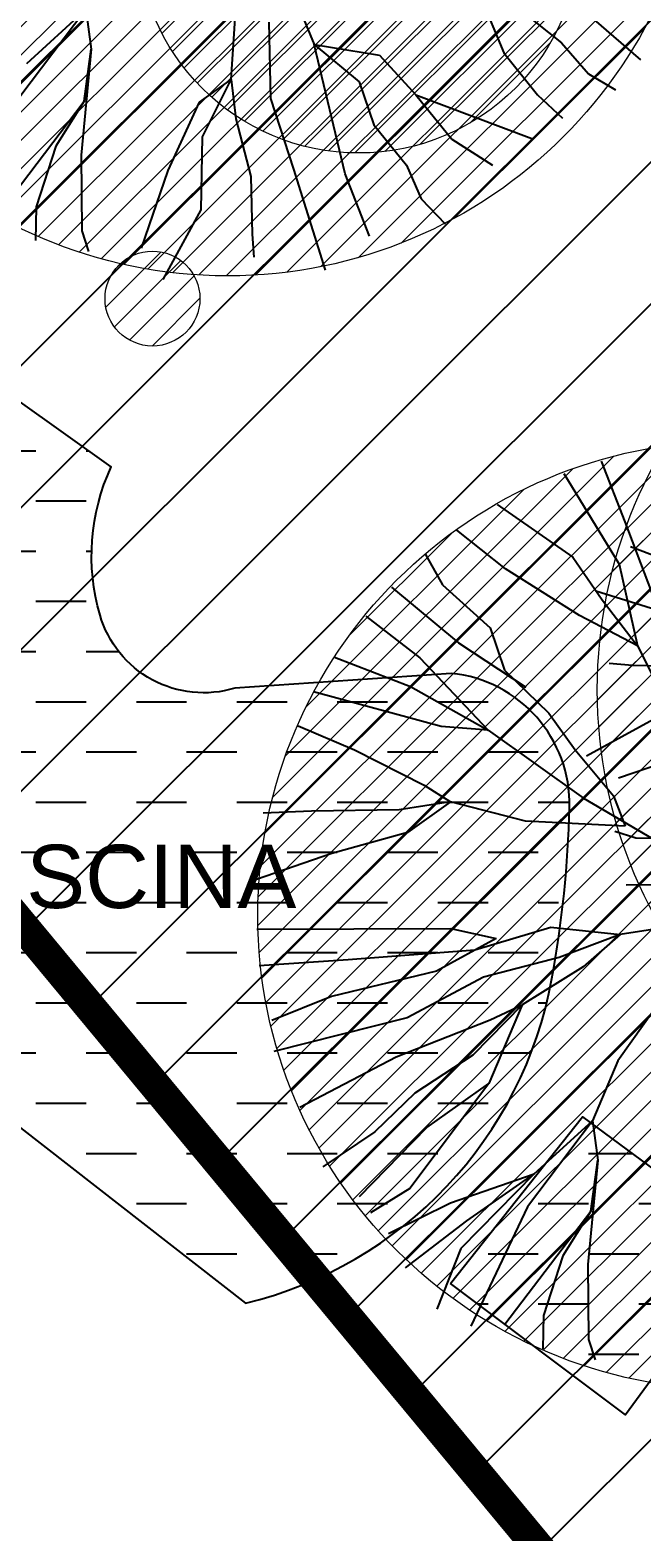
# Model space of a CAD drawing. Extents: x 352140 to 354978, y 6304672 to 6307963.
# Drawn here: x 352359.03 to 352368.69, y 6305912.31 to 6305936.07 of the extents above; entities that cross this region are included whole.
import ezdxf

# ---------------------------------------------------------------- set-up
doc = ezdxf.new("R2010")
doc.units = 0
doc.linetypes.add('CONTINUOS', pattern=[0])
doc.linetypes.add('DASHDOT', pattern=[1, 0.5, -0.25, 0, -0.25])
doc.layers.get('0').update_dxf_attribs({"linetype": 'CONTINUOUS'})
for name, color, linetype in [('03_Pav ext_Vereda HC', 42, 'CONTINUOUS'), ('03_S2_Pav ext_Borde vereda', 7, 'CONTINUOUS'), ('1-PISCINA', 252, 'CONTINUOUS'), ('1-TEXTOS', 7, 'CONTINUOUS'), ('Paisajismo', 253, 'CONTINUOUS')]:
    doc.layers.add(name, color=color, linetype=linetype)
doc.layers.add('0_ASD_LINEA OFICIAL', color=253, linetype='DASHDOT', lineweight=20)
doc.layers.add('0_ASD_TOPOGRAFIA_ELEMENTOS', color=7, linetype='CONTINUOS', lineweight=5, true_color=0xbdbdbd)
doc.styles.add('A', font='arial.ttf', dxfattribs={"height": 2})

# ---------------------------------------------------------------- blocks, each defined once
blk = doc.blocks.new('A$C27410629')
at = {"true_color": 0x136734, "transparency": 33554559}
h = blk.add_hatch(dxfattribs=at)
h.set_pattern_fill('ANSI31', color=116, scale=0.5)
h.set_pattern_definition([(45, (-8759.562515186517, -519.1035735587502), (-1.122532015133644, 1.122532015133644), [])])
h.paths.add_polyline_path([(137.5068959888558, 1252.464406617455, 0.1176268807227723), (109.8147584422568, 1254.193915082657, 0.06692451075002814), (94.44469839795602, 1249.334472017372, 0.3153492887079504), (64.30173641118381, 1196.270282113329, 0.02268268711599586), (65.7292635223912, 1185.310127003227), (112.3603922077091, 1218.953454515778), (153.4782689701005, 1161.962272479494), (172.1053089193083, 1139.480769404351), (187.9579650288579, 1141.807885415954), (193.565073162812, 1120.465553675225), (224.197974734232, 1050.129297271156), (250.6203797236194, 989.4787086543838), (268.1526288855184, 972.7353945672494, 7.254700715645028e-06), (291.4898137452492, 983.2987389690225), (238.1945199318034, 1105.633967029937), (205.2934048173047, 1181.112163638985), (177.0531538182076, 1197.651557407602)])
at = {"layer": '0_ASD_LINEA OFICIAL', "ltscale": 8, "const_width": 0.5}
blk.add_lwpolyline([(250.6203797236194, 989.4787086543838), (268.1526288854875, 972.7353945673531, 7.254700715664111e-06), (291.4898137452146, 983.2987389692971), (291.4898137452146, 983.2987389692971), (238.1945199318034, 1105.633967029937), (205.2934048173047, 1181.112163638985), (177.0531538182076, 1197.651557407602), (137.6146324061954, 1252.315079214)], format="xyb", dxfattribs=at)
for points in [[(65.72926352235241, 1185.310127003199), (112.3603922077091, 1218.953454515778), (153.4782689701005, 1161.962272479494), (172.1053089193083, 1139.480769404351), (187.9579650288579, 1141.807885415954), (193.565073162812, 1120.465553675225), (224.197974734232, 1050.129297271156), (250.6203797236194, 989.4787086543838)], [(160.9876143796937, 1025.359743172903), (224.1959328140074, 1050.133984341224), (193.565073162812, 1120.465553675225), (187.9579650288579, 1141.807885415954), (172.1053089193083, 1139.480769404351), (153.4782689701005, 1161.962272479494), (117.4026874119681, 1137.085542515902), (85.5836153089768, 1125.976116823203)]]:
    blk.add_lwpolyline(points, dxfattribs=at)
blk = doc.blocks.new('1.0 - LO RECABARREN LOTEO PARQUE - VEGETACION EXISTENTE ETAPA MUNICIPAL__2024')
at = {"layer": 'Paisajismo'}
for p, q in [((352365.9982223517, 6305936.951110505), (352366.5142852436, 6305935.707077663)), ((352367.2505841263, 6305936.83101833), (352368.6749686516, 6305935.598550402)), ((352363.1931445131, 6305936.618287284), (352363.5162434406, 6305935.840619528)), ((352359.9075037318, 6305936.39098396), (352358.8681127583, 6305935.012141545)), ((352358.9746001864, 6305935.540584272), (352359.9075037318, 6305936.39098396)), ((352359.9075037318, 6305936.39098396), (352359.9921471264, 6305935.762490111)), ((352362.20289875, 6305935.286742187), (352362.2693426362, 6305936.24994383)), ((352366.8073451922, 6305936.357154987), (352367.4253318101, 6305935.863258742)), ((352362.7990507896, 6305936.19172125), (352362.8245315411, 6305934.98566592)), ((352359.9921471264, 6305935.762490111), (352359.8334606139, 6305934.090039358)), ((352359.8801986513, 6305934.94481123), (352359.9921471264, 6305935.762490111)), ((352359.9921471264, 6305935.762490111), (352359.8801986513, 6305934.94481123)), ((352364.0070048288, 6305933.793341168), (352363.5162434406, 6305935.840619528)), ((352363.5162434406, 6305935.840619528), (352363.5162434406, 6305935.840619528)), ((352363.5162434406, 6305935.840619528), (352364.5512317162, 6305935.67151)), ((352363.5162434406, 6305935.840619528), (352364.2288908093, 6305935.248489581)), ((352367.4253318101, 6305935.863258742), (352367.8503728078, 6305935.373001462)), ((352364.5512317162, 6305935.67151), (352365.1208185025, 6305935.043379212)), ((352366.5142852436, 6305935.707077663), (352367.0468598999, 6305935.043330071)), ((352361.7026109353, 6305934.926337299), (352362.20289875, 6305935.286742187)), ((352361.7514682841, 6305934.379026621), (352362.20289875, 6305935.286742187)), ((352362.20289875, 6305935.286742187), (352362.279052132, 6305934.661240119)), ((352367.8503728078, 6305935.373001462), (352368.2799647156, 6305935.123776332)), ((352364.2288908093, 6305935.248489581), (352364.4573400134, 6305934.569051297)), ((352365.1208185025, 6305935.043379212), (352366.953783897, 6305934.352588078)), ((352365.1208185025, 6305935.043379212), (352365.6890344322, 6305934.34264305)), ((352367.0468598999, 6305935.043330071), (352367.4396066329, 6305934.672752299)), ((352358.5071646869, 6305933.134542916), (352359.8801986513, 6305934.94481123)), ((352359.8801986513, 6305934.94481123), (352359.4324088834, 6305934.229919766)), ((352361.2097904278, 6305933.846155167), (352361.7026109353, 6305934.926337299)), ((352362.8245315411, 6305934.98566592), (352363.1894998355, 6305933.869647169)), ((352362.279052132, 6305934.661240119), (352362.5162086146, 6305933.748856849)), ((352364.4573400134, 6305934.569051297), (352364.9761205979, 6305933.932360535)), ((352361.729624174, 6305933.222086023), (352361.7514682841, 6305934.379026621)), ((352365.6890344322, 6305934.34264305), (352366.3353891211, 6305933.930960625)), ((352359.4324088834, 6305934.229919766), (352359.1247788271, 6305933.271267916)), ((352359.8334606139, 6305934.090039358), (352359.847167799, 6305932.891344607)), ((352360.7868843516, 6305932.619388444), (352361.2097904278, 6305933.846155167)), ((352363.1894998355, 6305933.869647169), (352363.6900824839, 6305932.268835785)), ((352364.9761205979, 6305933.932360535), (352365.2073003633, 6305933.39754234)), ((352362.5162086146, 6305933.748856849), (352362.5354002416, 6305932.840588287)), ((352364.3881000154, 6305932.805607601), (352364.0070048288, 6305933.793341168)), ((352365.2073003633, 6305933.39754234), (352365.58592116, 6305933.004607946)), ((352359.1247788271, 6305933.271267916), (352359.1147670224, 6305932.741007666)), ((352361.1298314371, 6305932.124282855), (352361.729624174, 6305933.222086023)), ((352359.847167799, 6305932.891344607), (352359.9499817265, 6305932.56255734)), ((352362.5354002416, 6305932.840588287), (352362.5648725455, 6305932.476869475)), ((352368.0484657726, 6305929.248338051), (352368.4251677329, 6305928.287659938)), ((352367.4605820314, 6305929.05402156), (352368.3358427834, 6305927.620497121)), ((352366.4083815403, 6305928.561159575), (352367.6042116947, 6305927.731453387)), ((352366.5393207262, 6305927.546780763), (352365.7691857382, 6305928.154956275)), ((352368.4251677329, 6305928.287659938), (352369.1517056671, 6305926.368260311)), ((352368.5126019322, 6305927.900736031), (352369.5167022044, 6305927.513326113)), ((352365.2757742238, 6305927.77342879), (352365.5459816537, 6305927.293896183)), ((352367.6042116947, 6305927.731453387), (352368.0681891855, 6305927.055705583)), ((352367.7101407783, 6305926.807100886), (352366.5393207262, 6305927.546780763)), ((352368.3358427834, 6305927.620497121), (352368.6265862591, 6305926.330534793)), ((352364.7387355822, 6305927.257869078), (352365.7991778912, 6305926.376758092)), ((352365.5459816537, 6305927.293896183), (352366.2958989515, 6305926.612749574)), ((352369.5942725932, 6305926.682275096), (352367.9669358296, 6305927.191152378)), ((352368.0681891855, 6305927.055705583), (352368.6265862591, 6305926.330534793)), ((352364.3351452461, 6305926.799066357), (352365.1843107932, 6305926.137216521)), ((352368.6265862591, 6305926.330534793), (352367.7101407783, 6305926.807100886)), ((352366.2958989515, 6305926.612749574), (352366.521596013, 6305925.941500728)), ((352365.7991778912, 6305926.376758092), (352366.8630051892, 6305925.674976461)), ((352368.6265862591, 6305926.330534793), (352369.1777840985, 6305925.224357982)), ((352363.8355443055, 6305926.150507877), (352365.0388423472, 6305925.68364301)), ((352365.1843107932, 6305926.137216521), (352366.2653259892, 6305924.993498384)), ((352368.5481622473, 6305926.017337098), (352368.1784166293, 6305926.047297757)), ((352369.4714807826, 6305925.997827467), (352368.5481622473, 6305926.017337098)), ((352366.521596013, 6305925.941500728), (352367.2238538588, 6305925.261249995)), ((352365.5228941659, 6305925.054462192), (352363.5064993865, 6305925.598864641)), ((352365.0388423472, 6305925.68364301), (352366.2653259892, 6305924.993498384)), ((352363.2611586325, 6305925.061287069), (352364.1516316083, 6305924.685686928)), ((352366.2653259892, 6305924.993498384), (352365.5228941659, 6305925.054462192)), ((352367.2238538588, 6305925.261249995), (352367.6419758763, 6305924.68165248)), ((352367.8199876635, 6305924.588478076), (352368.9359813855, 6305925.198209355)), ((352366.2653259892, 6305924.993498384), (352367.77056125, 6305923.916952697)), ((352364.1516316083, 6305924.685686928), (352365.2540576141, 6305924.126691653)), ((352367.6419758763, 6305924.68165248), (352368.2480267663, 6305923.955577966)), ((352368.323297133, 6305924.239848372), (352369.5703913271, 6305924.669761985)), ((352365.2540576141, 6305924.126691653), (352365.6718654306, 6305923.861293525)), ((352365.6718654306, 6305923.861293525), (352364.8590023124, 6305923.73371638)), ((352365.6718654306, 6305923.861293525), (352364.9886087963, 6305923.378250415)), ((352366.8578887793, 6305923.553046823), (352365.6718654306, 6305923.861293525)), ((352367.77056125, 6305923.916952697), (352369.2793878625, 6305923.030908189)), ((352368.2480267663, 6305923.955577966), (352368.4296612875, 6305923.475730047)), ((352363.4760579242, 6305923.712183417), (352362.7126526013, 6305923.678956957)), ((352364.8590023124, 6305923.73371638), (352363.4760579242, 6305923.712183417)), ((352368.4296612875, 6305923.475730047), (352366.8578887793, 6305923.553046823)), ((352368.599759597, 6305923.284560755), (352368.265524338, 6305923.389078305)), ((352364.9886087963, 6305923.378250415), (352363.797473309, 6305923.041953631)), ((352369.8183166715, 6305923.270626443), (352368.599759597, 6305923.284560755)), ((352363.797473309, 6305923.041953631), (352362.6049834419, 6305922.633924186)), ((352368.9859782216, 6305922.550201828), (352368.4469315796, 6305922.540024128)), ((352370.1062877569, 6305922.036169954), (352368.3496305298, 6305921.762128172)), ((352362.6086268314, 6305921.848871754), (352365.6779629982, 6305921.858329112)), ((352365.6779629982, 6305921.858329112), (352366.3930501146, 6305921.701313131)), ((352366.0567168207, 6305921.519567027), (352367.255329098, 6305921.878074088)), ((352367.255329098, 6305921.878074088), (352368.3496305298, 6305921.762128172)), ((352368.3496305298, 6305921.762128172), (352367.3893041674, 6305921.399122052)), ((352368.3496305298, 6305921.762128172), (352367.7678596528, 6305921.249049819)), ((352368.3496305298, 6305921.762128172), (352368.3496305298, 6305921.762128172)), ((352364.0515358523, 6305921.366857713), (352366.0567168207, 6305921.519567027)), ((352366.3930501146, 6305921.701313131), (352365.4497576068, 6305921.180942255)), ((352362.6455665957, 6305921.269593326), (352364.0515358523, 6305921.366857713)), ((352367.3893041674, 6305921.399122052), (352366.1915911368, 6305921.088242243)), ((352367.7678596528, 6305921.249049819), (352366.8030372821, 6305920.64791934)), ((352365.4497576068, 6305921.180942255), (352363.7907008248, 6305920.781722691)), ((352366.1915911368, 6305921.088242243), (352364.9875836795, 6305920.44398754)), ((352363.7907008248, 6305920.781722691), (352362.850116135, 6305920.404815827)), ((352369.1445095394, 6305920.937203915), (352368.3118638942, 6305919.761874832)), ((352366.8030372821, 6305920.64791934), (352366.025244687, 6305919.852692555)), ((352366.8030372821, 6305920.64791934), (352366.2779305222, 6305919.407249098)), ((352366.2968916165, 6305920.411495083), (352366.8030372821, 6305920.64791934)), ((352364.9875836795, 6305920.44398754), (352362.8798958433, 6305919.912079652)), ((352364.8138978646, 6305919.829556698), (352366.2968916165, 6305920.411495083)), ((352363.2909510635, 6305919.033101277), (352364.8138978646, 6305919.829556698)), ((352366.025244687, 6305919.852692555), (352365.1080762081, 6305919.250662325)), ((352368.3118638942, 6305919.761874832), (352367.91262671, 6305918.816571843)), ((352366.2779305222, 6305919.407249098), (352365.0258502312, 6305917.744589953)), ((352365.2953630509, 6305918.708226506), (352366.2779305222, 6305919.407249098)), ((352365.1080762081, 6305919.250662325), (352364.4768475362, 6305918.64323329)), ((352364.4768475362, 6305918.64323329), (352363.6558915729, 6305918.087030713)), ((352364.2335666388, 6305917.616034525), (352365.2953630509, 6305918.708226506)), ((352367.91262671, 6305918.816571843), (352366.8857576904, 6305917.454340888)), ((352366.9909622225, 6305917.976417255), (352367.91262671, 6305918.816571843)), ((352367.91262671, 6305918.816571843), (352367.996250372, 6305918.195649707)), ((352367.996250372, 6305918.195649707), (352367.8394756187, 6305916.54334763)), ((352367.8856505846, 6305917.387821727), (352367.996250372, 6305918.195649707)), ((352367.996250372, 6305918.195649707), (352367.8856505846, 6305917.387821727)), ((352365.6678039461, 6305917.517197224), (352366.9909622225, 6305917.976417255)), ((352366.9909622225, 6305917.976417255), (352365.8337092648, 6305916.796490403)), ((352365.928128993, 6305917.234212562), (352366.9909622225, 6305917.976417255)), ((352365.0258502312, 6305917.744589953), (352364.4082744001, 6305917.361584382)), ((352364.689298647, 6305917.033369984), (352365.6678039461, 6305917.517197224)), ((352366.8857576904, 6305917.454340888), (352365.9919701279, 6305915.565538486)), ((352364.9606090321, 6305916.490208261), (352365.928128993, 6305917.234212562)), ((352366.5291581032, 6305915.599362431), (352367.8856505846, 6305917.387821727)), ((352367.8856505846, 6305917.387821727), (352367.4432555169, 6305916.681542843)), ((352365.8337092648, 6305916.796490403), (352365.4565274352, 6305915.834886742)), ((352367.4432555169, 6305916.681542843), (352367.1393316017, 6305915.734440252)), ((352367.8394756187, 6305916.54334763), (352367.8530176679, 6305915.359094027)), ((352367.1393316017, 6305915.734440252), (352367.1294404131, 6305915.210568256)), ((352367.8530176679, 6305915.359094027), (352367.9545929554, 6305915.034267791))]:
    blk.add_line(p, q, dxfattribs=at)

msp = doc.modelspace()

# ---------------------------------------------------------------- hatches: boundary and pattern name
at = {"layer": '03_Pav ext_Vereda HC'}
h = msp.add_hatch(dxfattribs=at)
h.set_pattern_fill('DOTS', color=256, scale=0.2, style=0)
h.set_pattern_definition([(0, (0, 0), (0.15875, 0.3175), [0, -0.3175])])
h.paths.add_polyline_path([(352533.7781987465, 6305988.647630177, 0.001234498587345054), (352535.675126165, 6305989.286498093), (352535.0273047538, 6305991.17866681, -0.001236873237655371), (352533.135689451, 6305990.541615871, -0.02053009870907239), (352503.8853697219, 6305981.940228953), (352503.2840382411, 6305984.518491437), (352499.4039184833, 6305983.544208242), (352499.9993888386, 6305980.991075858, -0.008887102906639828), (352487.1047705442, 6305978.156272031, -0.01455549524336389), (352464.6282001356, 6305974.170378275, -0.008990183444713605), (352459.9926205119, 6305973.570179023), (352460.1984365283, 6305971.58073849, 0.009019331760126793), (352464.9206284034, 6305972.191872346, 0.01455169346436648), (352487.5052945014, 6305976.196778146, 0.03211359260083807)])
h.paths.add_polyline_path([(352453.0159213872, 6305972.983824089, -0.006800505392013569), (352449.4833227422, 6305972.830716716, -0.009066641678675507), (352444.7696182578, 6305972.776126778), (352444.5771080579, 6305970.777466943, 0.01638310348206576), (352453.2219476647, 6305970.992351152)])
h.paths.add_polyline_path([(352389.6460369565, 6305991.879874823, -0.01753322086345317), (352376.9513572304, 6305998.31509122), (352352.1532079588, 6306011.99899601, 0.04440363374849853), (352342.0535807689, 6306016.089608755, 0.1133237876608219), (352314.4714570942, 6306018.047333277), (352314.9360717349, 6306016.097052595, -0.1572406347358349), (352351.2139975071, 6306010.232972499), (352375.9850852466, 6305996.564000573, 0.01750636999426037), (352388.7848668274, 6305990.074641938, -0.0115901603268221), (352405.9871731158, 6305981.141781882, 0.08676206377402094), (352437.5751283566, 6305971.093253941), (352437.7670282808, 6305973.085577833, -0.0864982168626583), (352406.9311932966, 6305982.905094895, 0.01159024218480682)])
h.paths.add_polyline_path([(352298.9308368328, 6306011.291528256, -0.04076991370934013), (352308.0869286793, 6306014.635858133), (352307.6251471448, 6306016.57596012, 0.04303443395370096), (352297.5531387314, 6306012.854879401, 0.2722251189562815), (352266.1428912832, 6305966.550484804), (352264.4334961653, 6305966.567898809, 0.01531595787327513), (352263.8567137016, 6305962.573567073), (352266.0299973136, 6305962.551427328, 0.02154698335859366), (352266.2729303729, 6305957.80291892, 0.06328346041658212), (352273.0108519612, 6305926.495241333, 0.007703608626722357), (352278.1261176605, 6305912.650623268), (352279.9891282905, 6305913.378097652, -0.007677046379327455), (352274.9122720578, 6305927.117035691, -0.06339052285138146), (352268.2648698924, 6305957.982510693, -0.3183358391945924)])
at = {"layer": '0_ASD_TOPOGRAFIA_ELEMENTOS'}
h = msp.add_hatch(dxfattribs=at)
h.set_pattern_fill('ANSI31', color=256, scale=0.1)
h.set_pattern_definition([(45, (346059.3736285089, 6304199.927766613), (-0.2245064030267289, 0.2245064030267289), [])])
edge = h.paths.add_edge_path()
edge.add_arc((352362.1478458498, 6305939.679942926), 7.5, 0, 360)
h = msp.add_hatch(dxfattribs=at)
h.set_pattern_fill('ANSI31', color=256, scale=0.1)
h.set_pattern_definition([(45, (346061.4459501664, 6304197.870593349), (-0.2245064030267289, 0.2245064030267289), [])])
edge = h.paths.add_edge_path()
edge.add_arc((352364.2201675072, 6305937.622769664), 3.5, 0, 360)
h = msp.add_hatch(dxfattribs=at)
h.set_pattern_fill('ANSI31', color=256, scale=0.1)
h.set_pattern_definition([(45, (346072.7159594197, 6304185.881023573), (-0.2245064030267289, 0.2245064030267289), [])])
edge = h.paths.add_edge_path()
edge.add_arc((352375.4901767606, 6305925.633199886), 7.5, 0, 360)
h = msp.add_hatch(dxfattribs=at)
h.set_pattern_fill('ANSI31', color=256, scale=0.1)
h.set_pattern_definition([(45, (346058.1875235037, 6304192.067573695), (-0.2245064030267289, 0.2245064030267289), [])])
edge = h.paths.add_edge_path()
edge.add_arc((352360.9617408445, 6305931.819750008), 0.75, 0, 360)
h = msp.add_hatch(dxfattribs=at)
h.set_pattern_fill('ANSI31', color=256, scale=0.1)
h.set_pattern_definition([(45, (346067.3520013153, 6304182.314093734), (-0.2245064030267289, 0.2245064030267289), [])])
edge = h.paths.add_edge_path()
edge.add_arc((352370.1262186562, 6305922.066270048), 7.5, 0, 360)
at = {"layer": '1-PISCINA'}
h = msp.add_hatch(dxfattribs=at)
h.set_pattern_fill('DASH', color=256, scale=0.25)
h.set_pattern_definition([(0, (0, 0), (0.79375, 0.79375), [0.79375, -0.79375])])
h.paths.add_polyline_path([(352362.261, 6305925.658, -0.4170555424087895), (352360.1329999998, 6305926.813, -0.1810533327065298), (352360.309, 6305929.157000001), (352357.327, 6305931.286), (352353.450919079, 6305926.577858048, 0.2997174927713835), (352353.335, 6305923.022000001), (352362.429, 6305915.93, 0.3758070098656803), (352367.3418736375, 6305922.911157317, 0.6351119978724029), (352364.9749588803, 6305925.844376486)])
h.paths.add_polyline_path([(352367.754, 6305918.881), (352365.673, 6305916.241), (352368.435, 6305914.163), (352370.439, 6305916.893999999)])

# ---------------------------------------------------------------- linework, layer by layer
at = {"layer": '0_ASD_TOPOGRAFIA_ELEMENTOS'}
for centre, radius in [((352362.1478458498, 6305939.679942926), 7.5), ((352364.2201675072, 6305937.622769664), 3.5), ((352375.4901767606, 6305925.633199886), 7.5), ((352360.9617408445, 6305931.819750008), 0.75), ((352370.1262186562, 6305922.066270048), 7.5)]:
    msp.add_circle(centre, radius, dxfattribs=at)
at = {"layer": '1-PISCINA', "flags": 128}
msp.add_lwpolyline([(352353.335, 6305923.022000001), (352362.429, 6305915.93, 0.2962022759830028), (352367.273, 6305921.065, 0.03898556337289193), (352367.551, 6305923.771000001, 0.3914734028188793), (352365.683, 6305925.892999999), (352362.261, 6305925.658, -0.4170555423107801), (352360.133, 6305926.812999999, -0.1810533327503566), (352360.309, 6305929.157000001), (352357.327, 6305931.286), (352353.754, 6305926.946, 0.3403938412594688), (352353.335, 6305923.022000001, 0.3588555876998075)], format="xyb", dxfattribs=at)
msp.add_lwpolyline([(352365.673, 6305916.241), (352367.754, 6305918.881), (352370.439, 6305916.893999999), (352368.435, 6305914.163), (352365.673, 6305916.241)], dxfattribs=at)

# ---------------------------------------------------------------- block references
at = {"layer": '03_S2_Pav ext_Borde vereda', "linetype": 'Continuous'}
msp.add_blockref('A$C27410629', (352203.9623478023, 6304761.713605438), dxfattribs=at)
at = {"layer": 'Paisajismo'}
msp.add_blockref('1.0 - LO RECABARREN LOTEO PARQUE - VEGETACION EXISTENTE ETAPA MUNICIPAL__2024', (0, 0), dxfattribs=at)

# ---------------------------------------------------------------- texts
at = {"layer": '1-TEXTOS', "style": 'A'}
msp.add_text('PISCINA', height=1, dxfattribs=at).set_placement((352357.6466822177, 6305922.181088364))

doc.saveas('drawing.dxf')
